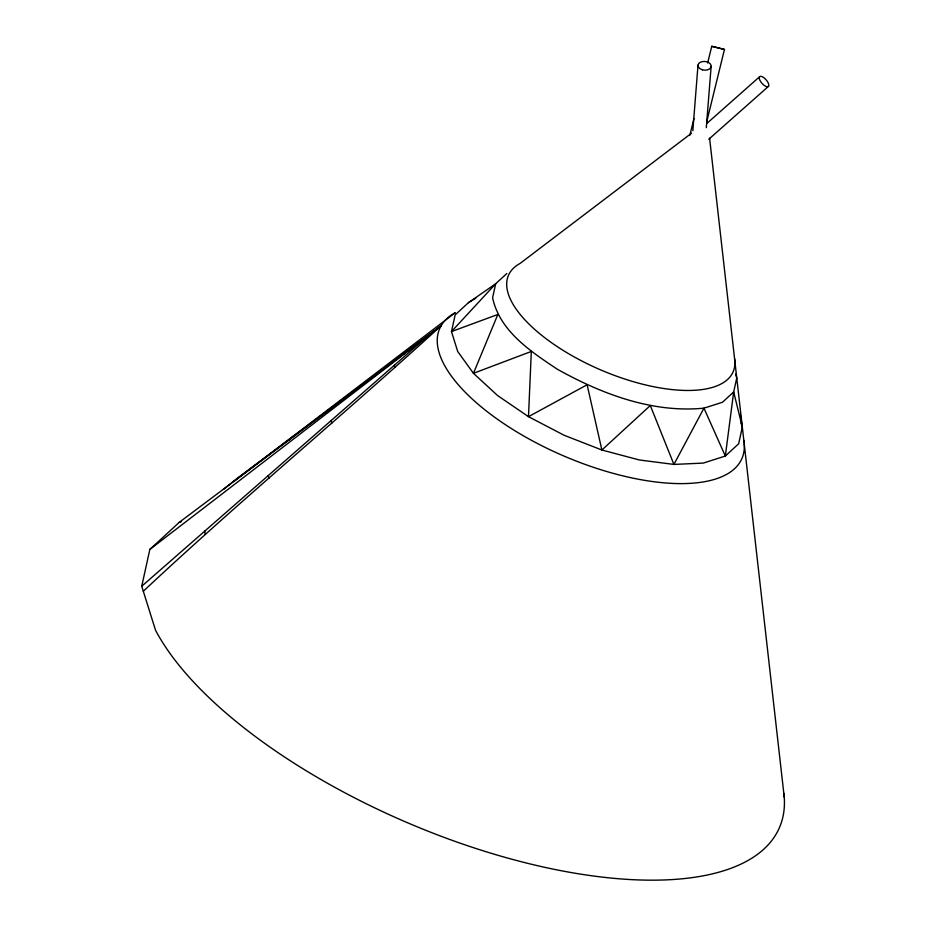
<?xml version="1.0" encoding="UTF-8"?>
<svg xmlns="http://www.w3.org/2000/svg" width="926" height="926" viewBox="0 0 926 926"><rect width="100%" height="100%" fill="white"/><g stroke="black" fill="none" stroke-linecap="round" stroke-linejoin="round"><path stroke-width="1.39" d="M692.833 130.693L697.996 65.19M706.307 127.649L711.133 66.429M141.736 586.239L149.838 549.431L179.285 522.322L428.738 335.189L141.736 586.239L155.533 630.236A344.368 142.257 23.2 0 0 519.683 861.307A344.368 142.257 23.2 0 0 783.894 793.432M740.256 414.489L742.328 427.106L738.659 443.774L725.336 456.043L703.251 463.093L673.92 464.424L639.345 459.967L601.877 450.013L564.061 435.243L528.491 416.665L497.586 395.541L473.441 373.317L457.71 351.498L451.471 331.577L455.141 314.921L468.463 302.652L495.676 283.773L506.869 273.471M689.882 135.208L693.979 118.54M707.661 62.968L711.758 46.3L724.468 49.402L706.735 121.757M768.638 86.234L768.754 84.393A6.598 2.732 48.5 0 0 762.202 76.696A6.598 2.732 48.5 0 0 759.957 80.412A6.598 2.732 48.5 0 0 767.284 86.812L768.638 86.234L708.737 139.282M143.31 591.251C240.39 500.248 343.037 415.45 441.193 325.628L237.843 477.839L223.49 489.414M234.197 481.126L455.256 312.687A164.504 67.957 23.2 0 0 556.132 452.594A164.504 67.957 23.2 0 0 744.238 444.017M707.013 123.308L759.436 76.893M289.109 439.943L293.681 435.926M344.021 398.747L348.593 394.742M398.944 357.552L403.505 353.547M149.838 549.431L441.193 325.628M691.537 133.194L520.076 263.435A122.255 50.502 23.2 0 0 597.467 368.502A122.255 50.502 23.2 0 0 734.561 358.605M468.463 302.652L475.733 298.172M179.285 522.322L181.508 521.616M724.502 49.506L711.758 46.3M268.008 475.79L269.269 478.105M735.545 374.092L736.76 377.947L733.681 391.941L725.336 456.043L703.957 408.158C652.309 413.239 601.668 393.944 557.255 369.185C530.702 351.475 499.693 331.149 492.597 297.767L495.676 283.773L451.471 331.577L497.841 314.481L473.441 373.317L531.316 351.452L528.491 416.665L587.119 384.776L601.877 450.013L650.307 405.53L673.92 464.424L703.957 408.158L722.488 402.243L733.681 391.941L742.328 427.106M741.078 423.124L741.911 425.786M394.453 365.191L394.719 367.24M331.276 420.45L331.682 423.529M204.739 531.13L205.132 534.117M709.594 138.206L784.264 797.263M743.798 440.313A164.504 67.957 23.2 0 1 744.134 442.802M702.394 69.832L699.57 68.443L698.088 66.336A6.598 4.364 4.5 0 1 704.478 61.44A6.598 4.364 4.5 0 1 711.075 66.799A6.598 4.364 4.5 0 1 702.394 69.832"/></g></svg>
